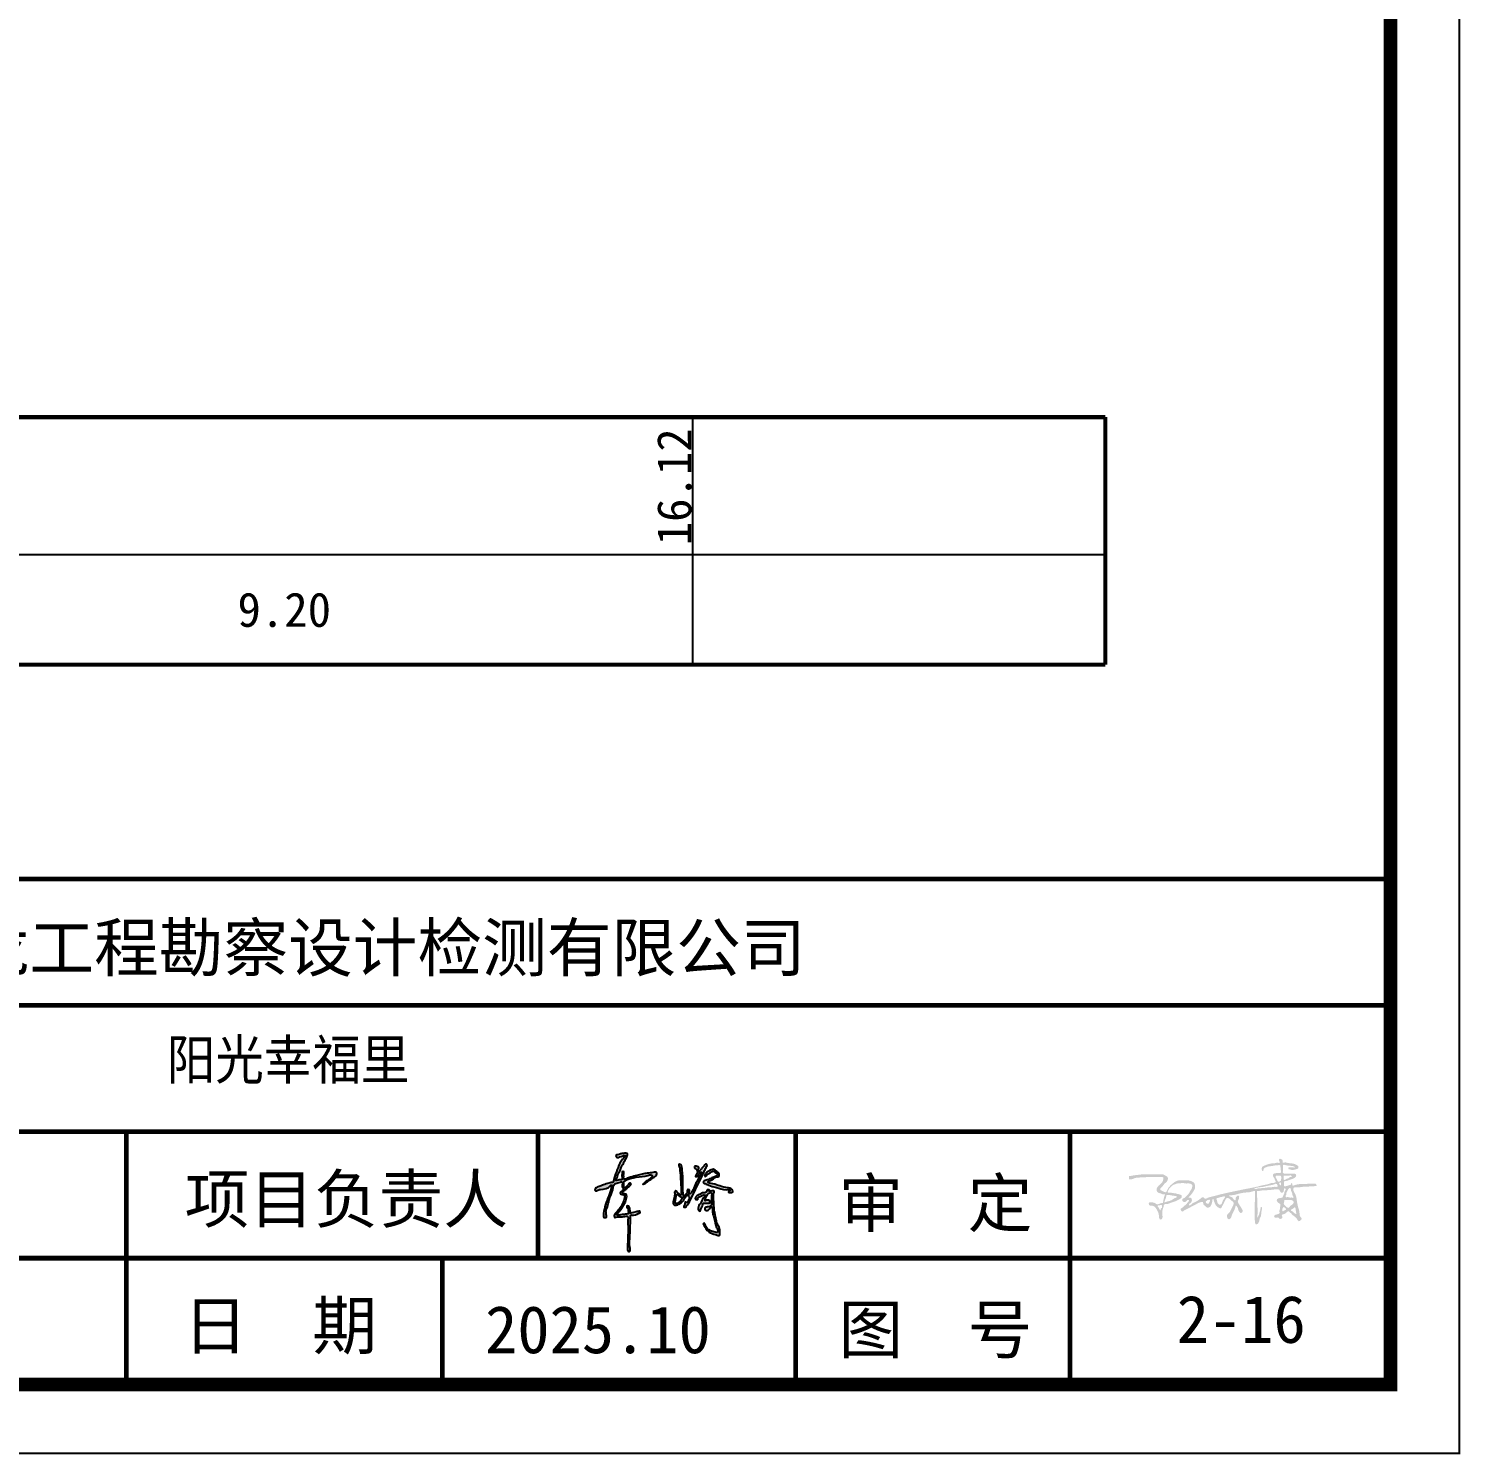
# Model space of a CAD drawing. Header units: millimetres. Extents: x -255 to 9196, y 129 to 426.
# Drawn here: x 6941.5 to 7045.6, y 129.3 to 232.9 of the extents above; entities that cross this region are included whole.
import ezdxf
from ezdxf.enums import TextEntityAlignment as Align

# ---------------------------------------------------------------- set-up
doc = ezdxf.new("R2010")
doc.units = ezdxf.units.MM
doc.layers.add('不打印', color=7, linetype='Continuous', plot=False)
doc.layers.add('地质-图框', color=7, linetype='Continuous')
doc.layers.add('地质-标注栏', color=7, linetype='Continuous')
doc.styles.add('LZ_PMT_LINE', font='', dxfattribs={"height": 2})
doc.styles.get("Standard").update_dxf_attribs({"font": 'simfang.ttf', "height": 2.5})
doc.styles.add('标注栏数据', font='simfang.ttf', dxfattribs={"width": 0.7, "height": 2.5})
doc.styles.get('LZ_PMT_LINE').set_extended_font_data('SimSun')

msp = doc.modelspace()

# ---------------------------------------------------------------- hatches: boundary and pattern name
at = {"linetype": 'Continuous'}
h = msp.add_hatch(color=0, dxfattribs=at)
edge = h.paths.add_edge_path()
edge.add_spline(control_points=[(6984.82, 151), (6984.82, 151), (6984.6, 150.97), (6984.47, 150.9), (6984.31, 150.82), (6984.19, 150.88), (6984.16, 150.96), (6984.2, 151.06), (6984.34, 151.04), (6984.51, 151.12), (6984.72, 151.15), (6985.03, 151.18), (6985, 150.96), (6984.94, 150.81), (6984.84, 150.66), (6984.75, 150.5), (6984.64, 150.33), (6984.54, 150.11), (6984.45, 149.84), (6984.31, 149.64), (6984.27, 149.43), (6984.21, 149.32), (6984.11, 149.16), (6984.28, 149.17), (6984.38, 149.22), (6984.51, 149.23), (6984.66, 149.25), (6984.59, 149.49), (6984.63, 149.64), (6984.59, 149.84), (6984.77, 149.84), (6984.71, 149.64), (6984.74, 149.49), (6984.72, 149.34), (6984.78, 149.25), (6984.98, 149.37), (6985.26, 149.42), (6985.67, 149.55), (6986.07, 149.63), (6986.46, 149.73), (6986.79, 149.73), (6987.01, 149.8), (6987.19, 149.73), (6987.09, 149.52), (6986.85, 149.35), (6986.56, 149.14), (6986.3, 148.98), (6986.18, 148.92), (6986.11, 148.89), (6986.21, 149), (6986.3, 149.07), (6986.5, 149.2), (6986.66, 149.34), (6986.79, 149.44), (6986.83, 149.55), (6986.67, 149.6), (6986.02, 149.38), (6985.39, 149.47), (6984.72, 149.11), (6984.75, 149.07), (6984.72, 148.95), (6984.77, 148.83), (6984.75, 148.68), (6984.84, 148.63), (6984.91, 148.75), (6985.02, 148.83), (6985.11, 148.92), (6985.18, 149), (6985.27, 148.98), (6985.25, 148.82), (6985.07, 148.73), (6984.91, 148.54), (6984.76, 148.45), (6984.67, 148.36), (6984.67, 148.29), (6984.7, 148.17), (6984.93, 148.24), (6984.98, 147.92), (6984.84, 147.58), (6984.62, 147.19), (6984.38, 146.87), (6984.24, 146.77), (6984.2, 146.68), (6984.38, 146.63), (6984.56, 146.7), (6984.83, 146.72), (6984.97, 146.74), (6985.09, 146.76), (6985.06, 146.91), (6985.06, 147.02), (6985.06, 147.18), (6984.93, 147.19), (6984.96, 147.38), (6985.2, 147.28), (6985.16, 147.06), (6985.22, 146.93), (6985.18, 146.77), (6985.47, 146.87), (6985.63, 146.9), (6985.81, 146.94), (6985.89, 146.98), (6985.91, 146.94), (6985.92, 146.9), (6985.92, 146.86), (6985.91, 146.81), (6985.86, 146.81), (6985.68, 146.74), (6985.49, 146.69), (6985.28, 146.67), (6985.26, 146.65), (6985.22, 146.65), (6985.24, 146.62), (6985.18, 146.28), (6985.23, 145.64), (6985.16, 144.87), (6985.15, 144.35), (6985.23, 144.12), (6985.18, 143.99), (6984.99, 144.04), (6985.03, 144.87), (6985.04, 145.58), (6985.03, 146.31), (6985.06, 146.49), (6985.02, 146.54), (6985, 146.6), (6984.81, 146.57), (6984.55, 146.5), (6984.29, 146.54), (6984.07, 146.48), (6984.05, 146.55), (6984.03, 146.61), (6984.06, 146.71), (6984.17, 146.87), (6984.44, 147.09), (6984.61, 147.43), (6984.74, 147.71), (6984.81, 147.89), (6984.82, 148.1), (6984.64, 148.16), (6984.47, 148.2), (6984.49, 148.36), (6984.61, 148.42), (6984.71, 148.48), (6984.73, 148.6), (6984.61, 148.67), (6984.6, 148.84), (6984.66, 149), (6984.57, 149.1), (6984.39, 149.01), (6984.22, 149), (6984.02, 148.91), (6983.98, 148.62), (6983.83, 148.22), (6983.63, 147.67), (6983.56, 147.23), (6983.42, 146.96), (6983.46, 146.82), (6983.44, 146.7), (6983.51, 146.6), (6983.47, 146.52), (6983.43, 146.47), (6983.36, 146.48), (6983.27, 146.49), (6983.25, 146.64), (6983.31, 147.16), (6983.54, 147.84), (6983.81, 148.51), (6983.81, 148.76), (6983.9, 148.86), (6983.77, 148.85), (6983.66, 148.57), (6983.18, 148.57), (6982.84, 148.49), (6982.71, 148.4), (6982.63, 148.46), (6982.64, 148.58), (6982.79, 148.69), (6983.04, 148.77), (6983.36, 148.93), (6983.67, 148.97), (6983.85, 149.05), (6983.98, 149.04), (6983.99, 149.26), (6984.23, 149.77), (6984.35, 150.46), (6984.75, 150.81), (6984.8, 150.89), (6984.83, 150.93), (6984.84, 150.96), (6984.86, 150.99), (6984.82, 151), (6984.82, 151)], knot_values=[0, 0, 0, 0, 0.197659, 0.38152, 0.566109, 0.652135, 0.748753, 0.807036, 0.92578, 1.122031, 1.368988, 1.626652, 1.76802, 1.918621, 2.118344, 2.300641, 2.476901, 2.727997, 3.020459, 3.30281, 3.467088, 3.639635, 3.748419, 3.829445, 4.003086, 4.123696, 4.214806, 4.40081, 4.667341, 4.776567, 4.878347, 5.011798, 5.239779, 5.391232, 5.421408, 5.561877, 5.912571, 6.38166, 6.788598, 7.158235, 7.581854, 7.75821, 7.879208, 8.024703, 8.302733, 8.776744, 9.113748, 9.171835, 9.21185, 9.282009, 9.431192, 9.655122, 9.945004, 10.084012, 10.156313, 10.23478, 10.492922, 12.265977, 12.308224, 12.341497, 12.381398, 12.643767, 12.73859, 12.784271, 12.894334, 13.057034, 13.22312, 13.293963, 13.355493, 13.427134, 13.691979, 13.931156, 14.154695, 14.230531, 14.280349, 14.357953, 14.559753, 14.73671, 15.127693, 15.701362, 16.09181, 16.245167, 16.284172, 16.325965, 16.693564, 16.937976, 17.092889, 17.140175, 17.268068, 17.432612, 17.543247, 17.640717, 17.742204, 17.919021, 18.124187, 18.330875, 18.38331, 18.514374, 18.915136, 19.05586, 19.094889, 19.129342, 19.171939, 19.2281, 19.253164, 19.30045, 19.335915, 19.866366, 19.900833, 19.91431, 19.956102, 19.971506, 20.016335, 20.975658, 21.868584, 22.374573, 22.482502, 22.597173, 22.697846, 22.941553, 24.708467, 25.088101, 25.161193, 25.220954, 25.277606, 25.350797, 25.711986, 26.113546, 26.20435, 26.256258, 26.30822, 26.383415, 26.54161, 26.923438, 27.405824, 27.649529, 27.849929, 27.988286, 28.210288, 28.334066, 28.448614, 28.601664, 28.712075, 28.802319, 28.905249, 29.053216, 29.28859, 29.3441, 29.421244, 29.800842, 29.895833, 30.034219, 30.598059, 31.241971, 31.744499, 31.964954, 32.082734, 32.192402, 32.311997, 32.392136, 32.448377, 32.505145, 32.585331, 32.68582, 32.890345, 34.212601, 34.822842, 34.959792, 35.019354, 35.099489, 35.175216, 35.910229, 36.17828, 36.27437, 36.332015, 36.438545, 36.566652, 36.87459, 37.22398, 37.642874, 37.759289, 37.851306, 37.959659, 38.310672, 39.66111, 39.8191, 39.895663, 39.943134, 39.968266, 39.993907, 40.020381, 40.020381, 40.020381, 40.020381], degree=3, periodic=0)
h = msp.add_hatch(color=0, dxfattribs=at)
edge = h.paths.add_edge_path()
edge.add_spline(control_points=[(6988.75, 150.19), (6988.75, 150.19), (6988.7, 150.37), (6988.87, 150.36), (6988.96, 150.23), (6988.99, 149.93), (6989.04, 149.38), (6989.02, 148.81), (6989.05, 148.29), (6989.08, 148.13), (6989.06, 147.94), (6989.13, 147.99), (6989.15, 148.1), (6989.25, 148.18), (6989.33, 148.25), (6989.35, 148.33), (6989.34, 148.41), (6989.36, 148.53), (6989.46, 148.52), (6989.54, 148.47), (6989.52, 148.38), (6989.46, 148.31), (6989.49, 148.22), (6989.57, 148.2), (6989.64, 148.28), (6989.88, 148.6), (6990.04, 149.21), (6990.28, 149.54), (6990.42, 149.81), (6990.24, 149.77), (6990.22, 149.63), (6990.13, 149.53), (6990.06, 149.44), (6989.91, 149.48), (6990.01, 149.61), (6990.05, 149.7), (6990.08, 149.76), (6990.09, 149.81), (6990.05, 149.85), (6990.07, 149.92), (6990.03, 149.99), (6989.96, 150.06), (6989.84, 150.09), (6989.87, 150.18), (6989.91, 150.23), (6989.94, 150.22), (6989.99, 150.22), (6990.05, 150.21), (6990.12, 150.18), (6990.22, 150.15), (6990.19, 150.05), (6990.13, 149.98), (6990.13, 149.9), (6990.13, 149.78), (6990.28, 149.92), (6990.41, 150.06), (6990.56, 150.26), (6990.7, 150.38), (6990.79, 150.35), (6990.79, 150.24), (6990.68, 150.09), (6990.41, 149.33), (6989.9, 148.52), (6989.57, 147.67), (6989.39, 147.43), (6989.31, 147.35), (6989.28, 147.25), (6989.19, 147.25), (6989.09, 147.22), (6989.1, 147.34), (6989.17, 147.41), (6989.18, 147.5), (6989.19, 147.64), (6989.26, 147.6), (6989.29, 147.58), (6989.36, 147.57), (6989.39, 147.71), (6989.48, 147.78), (6989.53, 147.92), (6989.43, 148.01), (6989.45, 148.12), (6989.33, 148.18), (6989.29, 147.98), (6989.15, 147.88), (6989.05, 147.69), (6988.91, 147.55), (6988.75, 147.45), (6988.59, 147.37), (6988.44, 147.37), (6988.31, 147.46), (6988.33, 147.72), (6988.41, 147.96), (6988.47, 148.21), (6988.41, 148.36), (6988.49, 148.44), (6988.57, 148.4), (6988.62, 148.3), (6988.75, 148.24), (6988.82, 148.17), (6988.89, 148.1), (6988.94, 148.19), (6988.89, 148.37), (6988.91, 148.81), (6988.86, 149.31), (6988.85, 149.75), (6988.77, 149.98), (6988.84, 150.11), (6988.75, 150.19), (6988.75, 150.19)], knot_values=[0, 0, 0, 0, 0.151641, 0.238659, 0.376664, 0.590515, 1.141021, 2.014882, 2.347755, 2.615323, 2.676021, 2.710593, 2.804102, 3.007035, 3.061602, 3.13322, 3.245143, 3.315186, 3.427304, 3.477072, 3.564265, 3.655727, 3.739894, 3.799056, 3.87173, 4.029935, 5.057343, 5.495043, 5.597064, 5.685824, 5.870477, 5.988218, 6.103187, 6.183129, 6.327156, 6.441553, 6.499549, 6.531273, 6.581438, 6.655339, 6.72585, 6.812621, 6.931223, 7.021295, 7.055988, 7.084035, 7.115588, 7.194681, 7.265663, 7.364865, 7.435714, 7.528285, 7.616981, 7.694766, 7.78323, 8.036039, 8.413504, 8.498284, 8.569266, 8.640116, 8.796808, 9.11983, 11.055099, 11.664171, 11.835983, 11.928577, 12.010113, 12.106825, 12.184086, 12.258206, 12.373062, 12.483201, 12.58762, 12.624928, 12.680159, 12.714126, 12.812598, 13.001774, 13.096833, 13.217036, 13.332331, 13.402875, 13.528845, 13.768977, 13.951307, 14.158673, 14.352187, 14.53796, 14.658549, 14.786357, 14.957076, 15.350749, 15.580771, 15.713776, 15.795278, 15.84804, 15.944469, 16.12046, 16.24941, 16.284195, 16.350242, 16.460828, 16.859637, 17.639134, 17.969349, 18.182657, 18.322554, 18.394148, 18.394148, 18.394148, 18.394148], degree=3, periodic=0)
edge = h.paths.add_edge_path()
edge.add_spline(control_points=[(6988.53, 148.08), (6988.53, 148.08), (6988.59, 148.16), (6988.68, 148.15), (6988.74, 148.06), (6988.84, 147.99), (6988.96, 147.97), (6988.99, 147.88), (6988.93, 147.81), (6988.87, 147.7), (6988.75, 147.56), (6988.6, 147.52), (6988.42, 147.56), (6988.48, 147.73), (6988.49, 147.88), (6988.51, 147.97), (6988.53, 148.08), (6988.53, 148.08)], knot_values=[0, 0, 0, 0, 0.075273, 0.154812, 0.252221, 0.377888, 0.530519, 0.569008, 0.63793, 0.773479, 0.964927, 1.137476, 1.253643, 1.402924, 1.561683, 1.692143, 1.765906, 1.765906, 1.765906, 1.765906], degree=3, periodic=0)
h = msp.add_hatch(color=0, dxfattribs=at)
edge = h.paths.add_edge_path()
edge.add_spline(control_points=[(6990.67, 149.48), (6990.67, 149.48), (6990.6, 149.51), (6990.63, 149.59), (6990.66, 149.65), (6990.69, 149.74), (6990.8, 149.79), (6990.9, 149.87), (6991.04, 149.93), (6991.16, 149.96), (6991.29, 150.01), (6991.34, 149.93), (6991.43, 149.91), (6991.51, 149.81), (6991.66, 149.74), (6991.68, 149.59), (6991.65, 149.45), (6991.33, 149.45), (6991.16, 149.18), (6990.92, 149.15), (6990.79, 148.99), (6991.36, 148.94), (6991.7, 148.76), (6992.19, 148.67), (6992.52, 148.61), (6992.65, 148.51), (6992.68, 148.4), (6992.63, 148.31), (6992.51, 148.3), (6992.44, 148.3), (6992.34, 148.32), (6992.38, 148.38), (6992.43, 148.4), (6992.46, 148.53), (6991.92, 148.47), (6991.6, 148.67), (6991.1, 148.74), (6990.84, 148.87), (6990.67, 148.96), (6990.53, 148.97), (6990.51, 149.06), (6990.57, 149.18), (6990.84, 149.22), (6991.12, 149.37), (6991.37, 149.44), (6991.58, 149.57), (6991.49, 149.72), (6991.37, 149.76), (6991.28, 149.87), (6991.14, 149.86), (6991.03, 149.72), (6990.85, 149.66), (6990.73, 149.56), (6990.72, 149.48), (6990.67, 149.48), (6990.67, 149.48)], knot_values=[0, 0, 0, 0, 0.068569, 0.120283, 0.209334, 0.288456, 0.410161, 0.543077, 0.67672, 0.831793, 0.968421, 0.997207, 1.096469, 1.208819, 1.397135, 1.525038, 1.6288, 1.79443, 2.318001, 2.461788, 2.508986, 2.880792, 3.402072, 4.029968, 4.268004, 4.406366, 4.496694, 4.587713, 4.670899, 4.818574, 4.863121, 4.909296, 4.982462, 5.020931, 5.274915, 5.995984, 6.445824, 6.716471, 6.880111, 7.020502, 7.069661, 7.134015, 7.408033, 7.793483, 8.071446, 8.264313, 8.338473, 8.530902, 8.628222, 8.742587, 8.884205, 9.139889, 9.29114, 9.346422, 9.364859, 9.364859, 9.364859, 9.364859], degree=3, periodic=0)
h = msp.add_hatch(color=256)
edge = h.paths.add_edge_path(flags=16)
edge.add_spline(control_points=[(7027.06, 147.65), (7027.05, 147.62), (7027.05, 147.57), (7027.11, 147.52), (7027.16, 147.49), (7027.21, 147.48), (7027.28, 147.49), (7027.29, 147.56), (7027.33, 147.61), (7027.35, 147.67), (7027.37, 147.72), (7027.35, 147.78), (7027.28, 147.78), (7027.21, 147.76), (7027.14, 147.75), (7027.12, 147.68), (7027.07, 147.69), (7027.06, 147.67), (7027.06, 147.65), (7027.06, 147.65)], knot_values=[0, 0, 0, 0, 1.094844, 2.010583, 2.936971, 3.772058, 4.559337, 5.371692, 6.406572, 7.298431, 8.125414, 8.707814, 9.723429, 10.914867, 11.774738, 12.831234, 13.232699, 13.516351, 13.791121, 13.791121, 13.791121, 13.791121], degree=3, periodic=0)
edge = h.paths.add_edge_path()
edge.add_spline(control_points=[(7021.47, 149.27), (7021.47, 149.31), (7021.47, 149.39), (7021.48, 149.45), (7021.47, 149.5), (7021.53, 149.5), (7021.65, 149.52), (7021.89, 149.57), (7022.2, 149.59), (7022.47, 149.64), (7022.72, 149.63), (7022.98, 149.63), (7023.25, 149.64), (7023.55, 149.63), (7023.76, 149.64), (7023.98, 149.63), (7024.11, 149.53), (7024.28, 149.46), (7024.32, 149.28), (7024.24, 149.08), (7024.02, 148.95), (7023.91, 148.72), (7023.76, 148.64), (7023.72, 148.5), (7023.91, 148.42), (7024.14, 148.24), (7024.24, 148.46), (7024.31, 148.62), (7024.48, 148.82), (7024.7, 149.01), (7024.91, 149.15), (7025.18, 149.21), (7025.46, 149.18), (7025.79, 149.21), (7026.03, 149.12), (7026.23, 149.02), (7026.27, 148.82), (7026.29, 148.62), (7026.16, 148.4), (7026.03, 148.19), (7025.9, 148.06), (7025.8, 147.98), (7025.84, 147.89), (7025.95, 147.96), (7026.09, 147.79), (7026.02, 147.56), (7025.86, 147.5), (7025.83, 147.42), (7025.86, 147.33), (7026.01, 147.44), (7026.1, 147.55), (7026.28, 147.6), (7026.41, 147.69), (7026.57, 147.77), (7026.68, 147.88), (7026.82, 147.98), (7026.93, 147.93), (7027.01, 147.8), (7027.19, 147.93), (7027.6, 148.03), (7028.29, 148.22), (7029.17, 148.4), (7030.02, 148.58), (7030.71, 148.7), (7031.23, 148.85), (7031.56, 148.89), (7031.82, 149.01), (7032, 148.99), (7032.19, 149.07), (7032.08, 149.21), (7032.05, 149.34), (7031.94, 149.45), (7031.93, 149.59), (7032, 149.71), (7032.17, 149.7), (7032.32, 149.75), (7032.49, 149.69), (7032.52, 149.81), (7032.51, 149.96), (7032.48, 150.11), (7032.49, 150.33), (7032.27, 150.28), (7032.07, 150.28), (7031.84, 150.22), (7031.6, 150.21), (7031.42, 150.14), (7031.28, 150.07), (7031.24, 149.97), (7031.26, 149.9), (7031.19, 149.84), (7031.13, 149.92), (7031.12, 150.02), (7031.14, 150.19), (7031.37, 150.28), (7031.59, 150.37), (7031.85, 150.43), (7032.09, 150.42), (7032.26, 150.5), (7032.47, 150.42), (7032.42, 150.56), (7032.39, 150.62), (7032.38, 150.69), (7032.4, 150.76), (7032.49, 150.76), (7032.58, 150.72), (7032.67, 150.63), (7032.65, 150.54), (7032.65, 150.44), (7032.83, 150.52), (7033, 150.45), (7033.25, 150.43), (7033.48, 150.4), (7033.65, 150.31), (7033.78, 150.24), (7033.81, 150.13), (7033.77, 150.05), (7033.67, 150.01), (7033.53, 149.97), (7033.37, 149.94), (7033.24, 149.96), (7033.16, 150), (7033.07, 149.99), (7033.06, 150.07), (7033.07, 150.16), (7033.22, 150.12), (7033.34, 150.13), (7033.44, 150.13), (7033.53, 150.11), (7033.52, 150.18), (7033.4, 150.23), (7033.24, 150.25), (7033.04, 150.25), (7032.89, 150.29), (7032.78, 150.32), (7032.68, 150.33), (7032.65, 150.22), (7032.67, 150.08), (7032.68, 149.92), (7032.64, 149.77), (7032.7, 149.7), (7032.85, 149.65), (7033.1, 149.71), (7033.35, 149.67), (7033.56, 149.69), (7033.68, 149.52), (7033.46, 149.31), (7033.18, 149.25), (7032.95, 149.14), (7032.76, 149.14), (7032.73, 149.03), (7032.76, 148.93), (7032.68, 148.7), (7032.98, 148.79), (7033.12, 148.84), (7033.27, 148.86), (7033.24, 148.97), (7033.37, 149.02), (7033.28, 148.73), (7033.76, 148.96), (7034.09, 148.88), (7034.56, 148.97), (7034.85, 148.92), (7035.02, 148.97), (7035.08, 148.91), (7035.11, 148.86), (7035.11, 148.81), (7035.09, 148.77), (7035.04, 148.78), (7034.96, 148.77), (7034.81, 148.75), (7034.51, 148.74), (7034.1, 148.74), (7033.76, 148.65), (7033.45, 148.7), (7033.38, 148.43), (7033.62, 148.17), (7033.67, 147.7), (7033.75, 147.27), (7033.89, 146.88), (7033.86, 146.56), (7034.09, 146.4), (7033.94, 146.27), (7033.78, 146.17), (7033.66, 146.51), (7033.38, 146.61), (7033.24, 146.83), (7033.12, 146.88), (7033.1, 147), (7032.88, 146.82), (7032.78, 146.73), (7032.57, 146.71), (7032.58, 146.59), (7032.63, 146.54), (7032.63, 146.44), (7032.53, 146.39), (7032.4, 146.37), (7032.36, 146.51), (7032.22, 146.48), (7032.12, 146.47), (7032.01, 146.52), (7032.03, 146.67), (7032.19, 146.7), (7032.3, 146.74), (7032.46, 146.79), (7032.37, 146.97), (7032.47, 147.12), (7032.44, 147.27), (7032.52, 147.44), (7032.37, 147.53), (7032.25, 147.61), (7032.19, 147.79), (7032.33, 147.9), (7032.48, 147.9), (7032.66, 147.94), (7032.69, 148.11), (7032.78, 148.25), (7032.77, 148.39), (7032.85, 148.47), (7032.89, 148.55), (7032.83, 148.61), (7032.72, 148.61), (7032.74, 148.48), (7032.72, 148.37), (7032.58, 148.24), (7032.45, 148.37), (7032.42, 148.51), (7032.23, 148.56), (7031.88, 148.5), (7031.47, 148.47), (7031.09, 148.46), (7030.93, 148.41), (7030.79, 148.44), (7030.78, 148.34), (7030.77, 148.22), (7030.79, 147.98), (7030.8, 147.67), (7030.79, 147.28), (7030.87, 146.87), (7030.79, 146.67), (7030.81, 146.47), (7030.86, 146.52), (7030.86, 146.59), (7030.92, 146.67), (7030.96, 146.78), (7030.96, 146.91), (7031.04, 147.01), (7031.02, 147.12), (7031.05, 147.19), (7031.06, 147.28), (7031.11, 147.25), (7031.17, 147.18), (7031.1, 146.98), (7031.09, 146.76), (7031.06, 146.53), (7030.95, 146.4), (7030.97, 146.24), (7030.88, 146.1), (7030.8, 145.98), (7030.69, 145.99), (7030.63, 146.08), (7030.63, 146.24), (7030.6, 146.44), (7030.62, 146.76), (7030.61, 147.14), (7030.62, 147.71), (7030.64, 148.08), (7030.63, 148.46), (7030.34, 148.33), (7030.09, 148.32), (7029.68, 148.28), (7029.36, 148.19), (7029.04, 148.11), (7028.9, 148.11), (7028.72, 148.1), (7028.8, 148), (7028.93, 148.01), (7029.05, 147.87), (7029.1, 147.76), (7029.24, 147.72), (7029.22, 147.87), (7029.25, 147.98), (7029.33, 148.06), (7029.46, 148.11), (7029.5, 147.93), (7029.45, 147.8), (7029.36, 147.66), (7029.43, 147.52), (7029.53, 147.36), (7029.64, 147.18), (7029.76, 147), (7029.71, 146.85), (7029.59, 146.8), (7029.5, 146.89), (7029.42, 147), (7029.4, 147.14), (7029.35, 147.25), (7029.23, 147.43), (7029.19, 147.15), (7029.09, 146.96), (7028.95, 146.7), (7028.9, 146.45), (7028.75, 146.33), (7028.61, 146.42), (7028.61, 146.54), (7028.58, 146.67), (7028.71, 146.78), (7028.84, 146.93), (7028.93, 147.16), (7029.03, 147.33), (7029.08, 147.47), (7029.08, 147.58), (7028.93, 147.71), (7028.81, 147.85), (7028.64, 147.92), (7028.56, 147.89), (7028.42, 147.71), (7028.37, 147.48), (7028.22, 147.3), (7028.22, 147.18), (7028.1, 147.15), (7028.02, 147.18), (7027.91, 147.25), (7027.78, 147.36), (7027.71, 147.52), (7027.67, 147.63), (7027.63, 147.72), (7027.63, 147.77), (7027.64, 147.83), (7027.59, 147.82), (7027.5, 147.81), (7027.54, 147.64), (7027.48, 147.47), (7027.41, 147.29), (7027.26, 147.2), (7027.11, 147.2), (7027.03, 147.32), (7026.91, 147.39), (7026.86, 147.49), (7026.87, 147.65), (7026.65, 147.6), (7026.49, 147.54), (7026.27, 147.4), (7026, 147.28), (7025.71, 147.1), (7025.48, 147.02), (7025.37, 146.91), (7025.29, 146.94), (7025.25, 147), (7025.19, 147.12), (7025.31, 147.17), (7025.42, 147.26), (7025.55, 147.38), (7025.68, 147.5), (7025.75, 147.6), (7025.81, 147.65), (7025.85, 147.73), (7025.77, 147.79), (7025.67, 147.74), (7025.61, 147.62), (7025.48, 147.61), (7025.37, 147.66), (7025.33, 147.75), (7025.35, 147.87), (7025.5, 147.88), (7025.65, 148.05), (7025.82, 148.2), (7025.91, 148.41), (7026.02, 148.54), (7026.06, 148.69), (7026.1, 148.85), (7025.98, 148.93), (7025.81, 148.99), (7025.62, 148.94), (7025.41, 149.01), (7025.25, 148.98), (7025.07, 148.98), (7024.91, 148.95), (7024.78, 148.89), (7024.66, 148.85), (7024.59, 148.77), (7024.48, 148.68), (7024.37, 148.58), (7024.34, 148.45), (7024.28, 148.4), (7024.27, 148.28), (7024.41, 148.31), (7024.53, 148.3), (7024.68, 148.25), (7024.85, 148.26), (7024.98, 148.19), (7025.11, 148.19), (7025.2, 148.14), (7025.29, 148.12), (7025.31, 148.03), (7025.31, 147.96), (7025.24, 147.87), (7025.05, 147.77), (7024.8, 147.64), (7024.52, 147.57), (7024.31, 147.47), (7024.16, 147.47), (7024.01, 147.45), (7023.99, 147.27), (7023.93, 147.11), (7023.87, 146.89), (7023.9, 146.68), (7023.92, 146.49), (7023.86, 146.35), (7023.66, 146.32), (7023.66, 146.56), (7023.63, 146.79), (7023.52, 147.02), (7023.39, 147.24), (7023.19, 147.37), (7022.99, 147.33), (7022.9, 147.44), (7022.89, 147.59), (7023.03, 147.59), (7023.17, 147.59), (7023.35, 147.57), (7023.55, 147.36), (7023.73, 147.56), (7023.96, 147.52), (7023.95, 147.7), (7024, 147.84), (7024.03, 148), (7024.07, 148.1), (7024.12, 148.21), (7023.96, 148.13), (7023.85, 148.22), (7023.7, 148.26), (7023.54, 148.3), (7023.48, 148.43), (7023.47, 148.55), (7023.53, 148.72), (7023.71, 148.88), (7023.92, 149.05), (7023.96, 149.25), (7024, 149.43), (7023.82, 149.43), (7023.59, 149.43), (7023.25, 149.42), (7022.9, 149.45), (7022.58, 149.4), (7022.27, 149.4), (7021.96, 149.39), (7021.71, 149.27), (7021.6, 149.26), (7021.47, 149.26), (7021.47, 149.27)], knot_values=[0, 0, 0, 0, 1.976312, 3.018367, 3.269898, 3.749702, 4.834006, 9.62362, 13.452743, 18.627688, 21.612948, 24.346242, 29.741381, 33.302581, 37.366558, 39.173731, 42.502539, 44.546889, 46.627753, 49.567369, 53.604173, 57.284866, 59.75768, 61.074803, 62.326696, 67.979375, 69.132216, 71.889253, 75.683349, 80.376133, 84.739519, 86.490853, 92.234156, 97.068019, 100.429757, 103.693796, 105.598345, 109.17742, 112.023186, 116.60901, 119.542734, 120.725083, 121.411546, 123.11809, 124.588039, 129.410696, 130.720715, 131.927345, 132.512105, 134.442431, 137.229942, 139.767682, 141.969606, 144.264473, 147.202208, 149.156303, 150.995179, 151.77243, 155.250043, 157.768724, 171.532936, 185.086132, 197.290427, 209.084545, 215.623844, 220.562481, 223.780967, 227.404624, 228.938971, 231.18602, 232.99334, 235.279714, 237.39077, 238.413247, 240.945245, 243.852354, 245.95977, 246.754168, 248.413036, 252.429649, 254.024041, 256.622344, 259.532533, 263.465936, 266.597203, 270.043433, 271.790493, 273.165009, 274.278271, 275.155617, 275.96863, 278.137574, 279.489418, 282.933465, 287.218074, 290.631735, 294.43893, 297.066035, 299.279555, 300.631477, 301.741743, 302.480205, 303.51679, 304.510579, 305.744526, 308.045667, 309.10708, 309.738011, 311.721468, 314.587144, 318.560317, 321.978382, 324.929444, 326.726307, 328.375842, 329.212915, 330.25815, 332.912487, 335.737852, 337.322197, 338.464063, 339.540303, 340.517248, 341.291475, 343.24226, 345.424661, 346.906066, 347.790693, 348.283761, 349.37956, 352.817893, 355.786154, 358.093634, 359.322049, 360.782347, 361.645093, 363.565636, 367.250663, 368.807935, 369.801923, 370.698936, 375.382624, 380.290659, 382.057817, 384.048911, 387.541174, 392.467198, 396.884683, 398.870852, 399.463262, 401.525914, 403.50169, 407.635898, 409.387035, 411.233271, 412.280452, 413.20357, 415.190434, 419.044115, 426.82695, 433.696307, 438.234604, 439.880328, 440.5342, 441.546128, 442.183141, 442.753004, 443.168649, 444.25252, 446.435187, 449.787888, 457.012911, 463.817808, 466.622312, 467.653782, 474.772731, 480.221843, 487.75307, 493.758919, 498.268061, 500.770469, 503.126663, 504.93944, 508.215227, 514.602973, 517.725651, 519.162893, 519.653701, 522.57407, 525.985365, 528.091346, 529.420767, 530.44176, 531.074818, 533.51958, 534.412854, 536.192404, 538.038156, 539.769774, 540.822907, 542.444399, 544.691107, 546.792547, 548.016807, 551.031041, 552.848139, 555.141276, 557.888754, 559.117839, 562.162851, 564.274516, 565.814007, 568.969099, 570.805367, 573.405532, 575.322644, 577.850069, 578.932876, 580.303886, 580.965396, 582.395387, 583.584192, 585.599442, 587.646145, 589.914983, 591.789159, 593.27422, 597.94608, 607.063846, 611.402782, 614.073872, 615.321987, 615.878503, 617.519975, 620.919802, 626.227157, 631.278458, 637.955565, 642.446505, 643.232821, 643.760483, 644.456326, 646.177092, 647.742257, 649.719808, 651.636288, 652.979528, 654.238301, 655.194152, 655.659487, 656.394987, 659.092563, 663.591374, 666.73103, 668.397875, 670.738048, 673.250698, 675.453964, 676.439317, 677.660828, 679.829027, 683.261807, 686.437325, 693.520123, 699.871158, 710.80178, 711.665262, 714.371367, 719.852061, 724.798696, 731.582425, 735.049173, 737.977924, 739.413207, 740.181114, 742.294893, 744.847896, 747.080249, 748.01495, 749.656081, 751.744516, 753.156469, 754.723524, 756.064382, 759.453584, 761.036376, 762.882106, 765.701193, 769.323154, 772.347842, 774.172791, 775.585183, 777.013936, 779.293074, 781.697647, 782.695741, 785.087573, 787.226283, 790.776274, 796.031545, 799.610519, 801.573474, 803.326881, 805.300637, 806.912735, 808.495868, 812.035945, 815.779267, 818.869602, 820.811829, 822.125877, 823.541907, 828.940789, 830.302191, 831.031036, 832.606796, 840.023967, 840.684534, 842.883131, 844.244533, 845.363175, 846.535711, 849.926761, 852.286909, 854.171399, 855.113645, 856.128269, 856.673621, 857.147526, 858.050728, 860.090115, 862.716938, 866.384136, 867.936357, 870.065038, 872.061231, 873.982345, 875.67185, 877.131449, 879.445427, 882.719542, 885.677448, 890.574174, 895.673374, 900.269723, 901.080783, 902.0814, 903.195863, 904.760709, 906.51745, 907.912156, 911.149921, 913.959999, 915.505406, 916.565642, 917.656816, 918.348052, 920.340725, 921.570186, 923.703426, 925.112377, 926.520541, 927.902372, 929.517787, 932.398315, 937.179688, 939.59686, 942.195605, 944.091548, 946.864224, 947.8244, 950.291283, 954.566441, 955.923755, 959.676397, 961.5313, 963.693704, 966.5664, 967.727809, 969.03891, 971.169049, 973.960761, 975.413252, 976.517354, 977.539594, 979.222904, 980.846563, 983.344484, 985.952933, 988.091281, 989.728729, 991.182119, 992.528204, 993.655163, 994.585274, 995.88215, 998.258073, 1003.821633, 1008.058251, 1010.833525, 1013.583601, 1014.67668, 1017.228742, 1019.702485, 1022.748285, 1026.782974, 1029.033757, 1031.10648, 1032.665939, 1035.775685, 1038.774974, 1043.505154, 1046.495812, 1049.996333, 1053.115253, 1054.040804, 1056.294707, 1057.620278, 1059.043068, 1062.953747, 1065.090649, 1070.123473, 1071.433068, 1073.272203, 1075.944948, 1078.502315, 1080.15249, 1081.014965, 1082.574426, 1084.823859, 1086.961129, 1089.405106, 1091.419354, 1092.609896, 1094.709199, 1098.735043, 1103.263313, 1105.737056, 1107.750914, 1109.564562, 1112.173013, 1118.219875, 1124.030812, 1127.369626, 1132.591904, 1137.489058, 1140.639116, 1143.742249, 1144.231568, 1144.231568, 1144.231568, 1144.231568], degree=3, periodic=0)
edge = h.paths.add_edge_path(flags=16)
edge.add_spline(control_points=[(7027.83, 147.83), (7027.85, 147.79), (7027.88, 147.7), (7027.89, 147.58), (7027.96, 147.49), (7028.03, 147.4), (7028.13, 147.42), (7028.21, 147.48), (7028.25, 147.6), (7028.29, 147.71), (7028.35, 147.8), (7028.39, 147.86), (7028.43, 147.92), (7028.46, 147.98), (7028.41, 148.05), (7028.28, 147.99), (7028.13, 147.98), (7028, 147.92), (7027.89, 147.91), (7027.82, 147.87), (7027.83, 147.84), (7027.83, 147.83)], knot_values=[0, 0, 0, 0, 2.065977, 3.778019, 5.026363, 7.020016, 7.991516, 9.334166, 11.098954, 13.338472, 14.354147, 15.643986, 16.805999, 17.506465, 18.120776, 20.055848, 22.53053, 24.848178, 26.280873, 27.23305, 27.71727, 27.71727, 27.71727, 27.71727], degree=3, periodic=0)
edge = h.paths.add_edge_path(flags=17)
edge.add_spline(control_points=[(7032.19, 148.93), (7032.21, 148.93), (7032.25, 148.9), (7032.26, 148.83), (7032.29, 148.78), (7032.25, 148.69), (7032.04, 148.75), (7031.85, 148.67), (7031.64, 148.7), (7031.47, 148.65), (7031.24, 148.64), (7031.01, 148.61), (7030.79, 148.61), (7030.65, 148.52), (7030.56, 148.59), (7030.78, 148.67), (7030.89, 148.67), (7031.08, 148.71), (7031.25, 148.71), (7031.41, 148.77), (7031.57, 148.79), (7031.74, 148.83), (7031.9, 148.86), (7032.04, 148.9), (7032.11, 148.94), (7032.16, 148.94), (7032.18, 148.93), (7032.19, 148.93)], knot_values=[0, 0, 0, 0, 0.777686, 1.929051, 2.760418, 3.308433, 5.798843, 10.064954, 12.451385, 14.874019, 17.777373, 22.090389, 25.106741, 27.549329, 27.908396, 29.455131, 33.457187, 35.066045, 37.764147, 40.527792, 42.5051, 44.669727, 48.209364, 49.784594, 50.888217, 51.544484, 51.936834, 51.936834, 51.936834, 51.936834], degree=3, periodic=0)
edge = h.paths.add_edge_path(flags=16)
edge.add_spline(control_points=[(7032.39, 148.97), (7032.4, 148.94), (7032.42, 148.89), (7032.46, 148.85), (7032.52, 148.81), (7032.53, 148.89), (7032.52, 148.95), (7032.53, 149.01), (7032.5, 149.04), (7032.45, 149.03), (7032.42, 149.02), (7032.37, 149), (7032.39, 148.98), (7032.39, 148.97)], knot_values=[0, 0, 0, 0, 1.245613, 2.175218, 2.84887, 3.463701, 4.88207, 5.540711, 6.008538, 6.560514, 7.449846, 7.84399, 8.22639, 8.22639, 8.22639, 8.22639], degree=3, periodic=0)
edge = h.paths.add_edge_path(flags=16)
edge.add_spline(control_points=[(7032.17, 149.51), (7032.15, 149.51), (7032.12, 149.45), (7032.16, 149.36), (7032.22, 149.28), (7032.24, 149.2), (7032.28, 149.15), (7032.31, 149.08), (7032.38, 149.09), (7032.44, 149.11), (7032.48, 149.15), (7032.53, 149.16), (7032.53, 149.2), (7032.53, 149.3), (7032.57, 149.44), (7032.49, 149.54), (7032.4, 149.53), (7032.32, 149.52), (7032.25, 149.53), (7032.2, 149.53), (7032.17, 149.54), (7032.16, 149.52), (7032.17, 149.52), (7032.17, 149.51)], knot_values=[0, 0, 0, 0, 0.861244, 2.431031, 3.852702, 5.085635, 5.85594, 6.934384, 7.860311, 8.665001, 9.656767, 10.144616, 10.436036, 11.285115, 14.912628, 15.689596, 16.719567, 18.186906, 19.266269, 19.953127, 20.276731, 20.450871, 20.557842, 20.557842, 20.557842, 20.557842], degree=3, periodic=0)
edge = h.paths.add_edge_path(flags=16)
edge.add_spline(control_points=[(7032.72, 149.48), (7032.72, 149.45), (7032.71, 149.39), (7032.71, 149.31), (7032.71, 149.25), (7032.76, 149.23), (7032.82, 149.22), (7032.87, 149.26), (7032.93, 149.3), (7033.01, 149.33), (7033.09, 149.33), (7033.13, 149.4), (7033.19, 149.43), (7033.24, 149.44), (7033.28, 149.44), (7033.33, 149.45), (7033.29, 149.49), (7033.28, 149.57), (7033.14, 149.53), (7033.01, 149.55), (7032.9, 149.52), (7032.81, 149.53), (7032.77, 149.52), (7032.72, 149.53), (7032.72, 149.5), (7032.72, 149.49), (7032.72, 149.48)], knot_values=[0, 0, 0, 0, 1.627271, 2.564917, 3.463325, 4.107991, 4.704694, 5.809748, 6.927935, 7.926836, 9.222179, 10.242214, 11.082175, 11.993147, 12.703979, 13.04412, 13.515506, 14.375081, 16.367968, 18.130075, 20.108708, 21.275945, 21.825603, 22.498973, 22.613285, 22.934178, 22.934178, 22.934178, 22.934178], degree=3, periodic=0)
edge = h.paths.add_edge_path(flags=16)
edge.add_spline(control_points=[(7033.1, 148.59), (7033.07, 148.56), (7033.01, 148.49), (7032.96, 148.37), (7032.9, 148.26), (7032.92, 148.15), (7032.86, 148.08), (7032.85, 148.01), (7032.88, 147.95), (7032.97, 147.98), (7033.09, 147.97), (7033.22, 147.91), (7033.34, 147.97), (7033.38, 147.88), (7033.46, 147.97), (7033.35, 148.07), (7033.36, 148.21), (7033.3, 148.33), (7033.25, 148.44), (7033.24, 148.53), (7033.23, 148.61), (7033.18, 148.64), (7033.11, 148.64), (7033.11, 148.59), (7033.1, 148.59)], knot_values=[0, 0, 0, 0, 2.001049, 3.674502, 5.771722, 7.156147, 8.41876, 9.470853, 10.127335, 10.852845, 13.021442, 15.353893, 16.866073, 17.608889, 18.399536, 20.205357, 22.625681, 24.41842, 26.100767, 27.697592, 28.445905, 29.247463, 30.191838, 30.721959, 30.721959, 30.721959, 30.721959], degree=3, periodic=0)
edge = h.paths.add_edge_path(flags=16)
edge.add_spline(control_points=[(7032.76, 147.68), (7032.76, 147.65), (7032.74, 147.58), (7032.71, 147.46), (7032.79, 147.38), (7032.88, 147.3), (7032.96, 147.21), (7033.09, 147.17), (7033.15, 147.28), (7033.24, 147.37), (7033.36, 147.42), (7033.43, 147.52), (7033.46, 147.63), (7033.38, 147.72), (7033.28, 147.77), (7033.13, 147.74), (7033, 147.79), (7032.88, 147.75), (7032.81, 147.77), (7032.75, 147.74), (7032.76, 147.7), (7032.76, 147.68)], knot_values=[0, 0, 0, 0, 1.621992, 3.308842, 4.508909, 6.438784, 8.406396, 9.887104, 11.272649, 13.072815, 15.431049, 16.969104, 18.225996, 19.790057, 21.47997, 23.344688, 25.770547, 27.41792, 28.509462, 29.001281, 29.820485, 29.820485, 29.820485, 29.820485], degree=3, periodic=0)
edge = h.paths.add_edge_path(flags=16)
edge.add_spline(control_points=[(7032.68, 147.21), (7032.65, 147.19), (7032.62, 147.13), (7032.64, 147.04), (7032.62, 146.98), (7032.65, 146.94), (7032.69, 146.94), (7032.73, 146.99), (7032.8, 147.01), (7032.86, 147.04), (7032.91, 147.08), (7032.88, 147.13), (7032.84, 147.17), (7032.8, 147.19), (7032.77, 147.23), (7032.73, 147.24), (7032.7, 147.26), (7032.67, 147.23), (7032.69, 147.21), (7032.68, 147.21)], knot_values=[0, 0, 0, 0, 1.23237, 2.862046, 3.675794, 4.080594, 4.699096, 5.35691, 6.876583, 7.681133, 8.417953, 8.942195, 9.954773, 10.679344, 11.236603, 11.826958, 12.460554, 12.741244, 13.107108, 13.107108, 13.107108, 13.107108], degree=3, periodic=0)
edge = h.paths.add_edge_path(flags=16)
edge.add_spline(control_points=[(7033.3, 147.09), (7033.28, 147.08), (7033.24, 147.06), (7033.24, 146.99), (7033.32, 146.96), (7033.39, 146.92), (7033.45, 146.85), (7033.5, 146.8), (7033.57, 146.77), (7033.61, 146.72), (7033.67, 146.76), (7033.62, 146.83), (7033.6, 146.9), (7033.61, 146.99), (7033.58, 147.08), (7033.58, 147.16), (7033.56, 147.23), (7033.5, 147.22), (7033.47, 147.19), (7033.42, 147.16), (7033.38, 147.13), (7033.35, 147.11), (7033.32, 147.1), (7033.31, 147.09), (7033.3, 147.09)], knot_values=[0, 0, 0, 0, 1.078617, 1.584482, 2.769352, 4.19498, 5.366298, 6.581313, 7.563654, 8.507528, 8.990575, 10.154726, 11.423765, 12.462376, 13.998568, 15.210379, 16.153849, 16.746294, 17.483217, 18.246977, 18.971547, 19.662222, 19.902153, 20.241453, 20.241453, 20.241453, 20.241453], degree=3, periodic=0)
edge = h.paths.add_edge_path(flags=16)
edge.add_spline(control_points=[(7023.57, 147.28), (7023.59, 147.27), (7023.61, 147.23), (7023.64, 147.17), (7023.69, 147.11), (7023.7, 147.04), (7023.81, 147), (7023.74, 147.16), (7023.87, 147.16), (7023.86, 147.25), (7023.86, 147.31), (7023.87, 147.37), (7023.82, 147.41), (7023.74, 147.4), (7023.66, 147.36), (7023.58, 147.38), (7023.55, 147.32), (7023.56, 147.29), (7023.57, 147.28)], knot_values=[0, 0, 0, 0, 1.076924, 2.082744, 2.865184, 4.332782, 4.901003, 6.550431, 7.733202, 8.571799, 9.759042, 10.52869, 11.144503, 12.459715, 13.851956, 14.688205, 15.691416, 16.049705, 16.049705, 16.049705, 16.049705], degree=3, periodic=0)
edge = h.paths.add_edge_path(flags=16)
edge.add_spline(control_points=[(7024.2, 148.1), (7024.19, 148.04), (7024.15, 147.92), (7024.1, 147.77), (7024.06, 147.67), (7024.02, 147.55), (7024.21, 147.65), (7024.37, 147.67), (7024.62, 147.76), (7024.77, 147.9), (7024.92, 147.93), (7024.98, 148.07), (7024.69, 148.05), (7024.51, 148.13), (7024.34, 148.11), (7024.21, 148.14), (7024.2, 148.11), (7024.2, 148.1)], knot_values=[0, 0, 0, 0, 2.639694, 5.480822, 6.640847, 7.833901, 9.379189, 12.619169, 16.706763, 20.039631, 21.716381, 22.636913, 25.384768, 29.554076, 32.467188, 33.476001, 33.820235, 33.820235, 33.820235, 33.820235], degree=3, periodic=0)
h = msp.add_hatch(color=0, dxfattribs=at)
edge = h.paths.add_edge_path()
edge.add_spline(control_points=[(6990.13, 147.91), (6990.13, 147.91), (6990.1, 147.86), (6990.12, 147.8), (6990.03, 147.78), (6989.91, 147.79), (6989.94, 147.91), (6989.98, 148.06), (6990.25, 148.15), (6990.46, 148.32), (6990.71, 148.27), (6990.76, 148.38), (6990.77, 148.45), (6990.81, 148.52), (6990.87, 148.5), (6990.92, 148.5), (6990.98, 148.47), (6990.89, 148.37), (6991.11, 148.41), (6991.19, 148.42), (6991.3, 148.43), (6991.34, 148.35), (6991.28, 148.26), (6991.22, 147.95), (6991.3, 147.52), (6991.3, 146.94), (6991.44, 146.5), (6991.48, 146.08), (6991.7, 145.76), (6991.74, 145.48), (6991.72, 145.11), (6991.4, 145.28), (6991.12, 145.3), (6990.76, 145.55), (6990.65, 145.78), (6990.46, 146.05), (6990.63, 146.08), (6990.68, 145.78), (6990.96, 145.51), (6991.3, 145.44), (6991.52, 145.38), (6991.64, 145.54), (6991.36, 145.87), (6991.38, 146.32), (6991.17, 146.79), (6991.17, 147.04), (6991.16, 147.31), (6990.99, 147.19), (6990.94, 147.06), (6990.8, 146.97), (6990.58, 147.02), (6990.67, 147.26), (6990.88, 147.23), (6991.01, 147.31), (6991.1, 147.38), (6991.12, 147.53), (6991.11, 147.74), (6991.1, 147.98), (6991.12, 148.15), (6991.17, 148.29), (6991.02, 148.32), (6990.92, 148.25), (6990.8, 148.13), (6990.73, 147.95), (6990.66, 147.83), (6990.64, 147.67), (6990.8, 147.79), (6990.99, 147.76), (6991.01, 147.61), (6990.96, 147.49), (6990.83, 147.55), (6990.7, 147.52), (6990.55, 147.55), (6990.47, 147.42), (6990.47, 147.25), (6990.32, 147.14), (6990.32, 146.91), (6990.13, 147.02), (6990.15, 147.19), (6990.17, 147.37), (6990.42, 147.57), (6990.4, 147.86), (6990.71, 148.06), (6990.6, 148.16), (6990.45, 148.11), (6990.33, 148.02), (6990.2, 148.01), (6990.13, 147.91), (6990.13, 147.91)], knot_values=[0, 0, 0, 0, 0.055468, 0.108636, 0.15794, 0.287628, 0.37734, 0.476649, 0.75171, 1.123031, 1.300816, 1.366581, 1.456854, 1.512333, 1.573547, 1.619172, 1.668973, 1.725776, 1.864766, 2.013087, 2.08294, 2.139601, 2.250537, 2.381097, 3.075455, 3.543653, 4.104514, 4.464494, 4.787032, 5.203317, 5.40603, 5.616843, 5.99304, 6.370507, 6.777418, 6.94852, 7.030929, 7.122552, 7.732463, 8.067039, 8.223055, 8.316505, 8.586054, 9.28966, 9.67584, 10.05418, 10.155537, 10.294914, 10.465459, 10.604836, 10.778578, 10.941849, 11.144698, 11.309695, 11.402433, 11.470004, 11.732206, 12.043571, 12.185022, 12.283689, 12.403076, 12.505804, 12.656503, 12.905748, 13.048865, 13.138997, 13.234967, 13.485832, 13.543772, 13.672045, 13.771801, 13.919401, 14.076061, 14.176105, 14.345032, 14.547447, 14.695176, 14.823507, 14.981121, 15.175895, 15.356401, 15.862654, 16.044634, 16.091003, 16.247663, 16.464121, 16.52785, 16.655078, 16.655078, 16.655078, 16.655078], degree=3, periodic=0)

# ---------------------------------------------------------------- linework, layer by layer
at = {"const_width": 0.345}
for points in [[(6856.63, 171.11), (7040.49, 171.11), (7040.49, 134.34), (6856.63, 134.34), (6856.63, 171.11)], [(6856.63, 171.11), (7040.49, 171.11), (7040.49, 134.34), (6856.63, 134.34), (6856.63, 171.11)], [(6856.63, 161.92), (7040.49, 161.92)], [(6856.63, 152.73), (7040.49, 152.73)], [(6948.56, 152.73), (6948.56, 134.34)], [(6978.5, 152.73), (6978.5, 143.53)], [(6997.24, 152.73), (6997.24, 143.53)], [(7017.18, 143.53), (7017.18, 152.73)], [(6856.63, 143.53), (7040.49, 143.53)], [(6879.61, 143.53), (7040.49, 143.53)], [(6971.54, 143.53), (6971.54, 134.34)], [(6997.24, 143.53), (6997.24, 134.34)], [(7017.18, 134.34), (7017.18, 143.53)]]:
    msp.add_lwpolyline(points, dxfattribs=at)
at = {"color": 0}
for points, start_tangent, end_tangent in [([(6984.82, 151), (6984.63, 150.96), (6984.46, 150.89), (6984.28, 150.85), (6984.2, 150.88), (6984.17, 150.98), (6984.19, 151.03), (6984.31, 151.05), (6984.5, 151.11), (6984.74, 151.15), (6985, 151.11), (6984.99, 150.97), (6984.94, 150.83), (6984.84, 150.65), (6984.75, 150.5), (6984.66, 150.35), (6984.55, 150.12), (6984.44, 149.85), (6984.31, 149.59), (6984.27, 149.44), (6984.19, 149.28), (6984.15, 149.18), (6984.23, 149.17), (6984.4, 149.22), (6984.52, 149.23), (6984.61, 149.26), (6984.61, 149.44), (6984.61, 149.71), (6984.63, 149.82), (6984.73, 149.82), (6984.73, 149.69), (6984.73, 149.46), (6984.74, 149.31), (6984.76, 149.28), (6984.9, 149.31), (6985.23, 149.42), (6985.69, 149.55), (6986.08, 149.64), (6986.44, 149.71), (6986.86, 149.76), (6987.04, 149.78), (6987.15, 149.72), (6987.11, 149.58), (6986.9, 149.39), (6986.51, 149.12), (6986.23, 148.94), (6986.17, 148.92), (6986.13, 148.91), (6986.18, 148.96), (6986.29, 149.06), (6986.47, 149.19), (6986.7, 149.37), (6986.79, 149.47), (6986.81, 149.54), (6986.74, 149.58), (6986.49, 149.55), (6984.76, 149.13), (6984.73, 149.1), (6984.74, 149.07), (6984.74, 149.03), (6984.75, 148.77), (6984.77, 148.67), (6984.81, 148.65), (6984.9, 148.72), (6985.02, 148.83), (6985.13, 148.95), (6985.19, 148.99), (6985.25, 148.97), (6985.26, 148.9), (6985.07, 148.71), (6984.9, 148.55), (6984.72, 148.41), (6984.67, 148.35), (6984.67, 148.3), (6984.7, 148.23), (6984.9, 148.18), (6984.95, 148.02), (6984.85, 147.64), (6984.57, 147.14), (6984.32, 146.84), (6984.22, 146.72), (6984.21, 146.69), (6984.25, 146.67), (6984.61, 146.7), (6984.86, 146.72), (6985.01, 146.75), (6985.05, 146.76), (6985.07, 146.89), (6985.06, 147.05), (6985.04, 147.16), (6984.96, 147.21), (6984.97, 147.31), (6985.14, 147.27), (6985.18, 147.07), (6985.2, 146.87), (6985.2, 146.81), (6985.33, 146.82), (6985.72, 146.92), (6985.85, 146.96), (6985.89, 146.97), (6985.91, 146.94), (6985.92, 146.9), (6985.92, 146.85), (6985.91, 146.82), (6985.86, 146.81), (6985.83, 146.8), (6985.31, 146.67), (6985.28, 146.67), (6985.27, 146.66), (6985.23, 146.64), (6985.23, 146.63), (6985.23, 146.58), (6985.2, 145.62), (6985.16, 144.73), (6985.19, 144.23), (6985.21, 144.12), (6985.16, 144.02), (6985.06, 144.03), (6985, 144.27), (6985.04, 146.03), (6985.05, 146.41), (6985.05, 146.49), (6985.02, 146.54), (6984.99, 146.59), (6984.92, 146.59), (6984.56, 146.53), (6984.16, 146.51), (6984.07, 146.51), (6984.05, 146.55), (6984.03, 146.6), (6984.05, 146.68), (6984.14, 146.81), (6984.4, 147.09), (6984.65, 147.5), (6984.74, 147.72), (6984.8, 147.92), (6984.8, 148.05), (6984.61, 148.17), (6984.49, 148.22), (6984.5, 148.33), (6984.62, 148.43), (6984.7, 148.5), (6984.71, 148.59), (6984.64, 148.67), (6984.61, 148.81), (6984.61, 149.05), (6984.57, 149.08), (6984.49, 149.07), (6984.13, 148.95), (6984.05, 148.91), (6984, 148.78), (6983.84, 148.24), (6983.64, 147.63), (6983.51, 147.14), (6983.44, 146.93), (6983.45, 146.81), (6983.45, 146.7), (6983.49, 146.59), (6983.47, 146.51), (6983.42, 146.48), (6983.37, 146.48), (6983.29, 146.5), (6983.26, 146.6), (6983.27, 146.8), (6983.64, 148.07), (6983.81, 148.66), (6983.84, 148.79), (6983.87, 148.84), (6983.79, 148.84), (6983.74, 148.78), (6983.05, 148.53), (6982.79, 148.45), (6982.7, 148.42), (6982.65, 148.45), (6982.65, 148.56), (6982.74, 148.65), (6983.02, 148.77), (6983.35, 148.9), (6983.75, 149.01), (6983.87, 149.04), (6983.96, 149.06), (6983.99, 149.16), (6984.09, 149.5), (6984.65, 150.72), (6984.76, 150.84), (6984.81, 150.9), (6984.84, 150.94), (6984.85, 150.96), (6984.85, 150.99), (6984.82, 151)], (-0.998184, 0.060238), (-0.998185, 0.060224)), ([(6988.75, 150.19), (6988.75, 150.34), (6988.84, 150.35), (6988.93, 150.25), (6988.97, 150.04), (6989.02, 149.49), (6989.03, 148.62), (6989.05, 148.29), (6989.07, 148.02), (6989.08, 147.96), (6989.11, 147.98), (6989.15, 148.06), (6989.28, 148.21), (6989.32, 148.25), (6989.35, 148.32), (6989.35, 148.43), (6989.37, 148.5), (6989.48, 148.5), (6989.52, 148.47), (6989.51, 148.39), (6989.48, 148.3), (6989.5, 148.22), (6989.56, 148.21), (6989.62, 148.25), (6989.71, 148.38), (6990.14, 149.31), (6990.36, 149.69), (6990.39, 149.79), (6990.3, 149.78), (6990.2, 149.62), (6990.13, 149.53), (6990.04, 149.46), (6989.96, 149.48), (6990.01, 149.62), (6990.06, 149.72), (6990.08, 149.77), (6990.09, 149.8), (6990.07, 149.85), (6990.06, 149.92), (6990.03, 149.98), (6989.96, 150.04), (6989.87, 150.11), (6989.89, 150.2), (6989.91, 150.22), (6989.94, 150.22), (6989.97, 150.22), (6990.05, 150.2), (6990.12, 150.18), (6990.2, 150.13), (6990.19, 150.06), (6990.14, 149.98), (6990.13, 149.89), (6990.14, 149.81), (6990.21, 149.86), (6990.39, 150.04), (6990.64, 150.33), (6990.71, 150.37), (6990.78, 150.34), (6990.79, 150.27), (6990.72, 150.13), (6990.58, 149.84), (6989.74, 148.1), (6989.47, 147.55), (6989.37, 147.41), (6989.31, 147.34), (6989.27, 147.27), (6989.18, 147.24), (6989.1, 147.24), (6989.1, 147.31), (6989.16, 147.41), (6989.18, 147.52), (6989.22, 147.62), (6989.25, 147.6), (6989.3, 147.58), (6989.33, 147.58), (6989.39, 147.66), (6989.49, 147.82), (6989.51, 147.91), (6989.45, 148.02), (6989.42, 148.13), (6989.36, 148.15), (6989.29, 148.05), (6989.15, 147.86), (6989.05, 147.7), (6988.9, 147.56), (6988.74, 147.45), (6988.57, 147.38), (6988.45, 147.39), (6988.35, 147.46), (6988.33, 147.63), (6988.42, 148.02), (6988.45, 148.24), (6988.44, 148.38), (6988.5, 148.43), (6988.55, 148.41), (6988.61, 148.33), (6988.75, 148.23), (6988.85, 148.14), (6988.88, 148.12), (6988.92, 148.17), (6988.92, 148.28), (6988.9, 148.68), (6988.86, 149.46), (6988.83, 149.79), (6988.8, 150), (6988.8, 150.14), (6988.75, 150.19)], (-0.425545, 0.904937), (-0.425534, 0.904942)), ([(6990.67, 149.48), (6990.62, 149.52), (6990.62, 149.57), (6990.66, 149.65), (6990.7, 149.72), (6990.8, 149.79), (6990.91, 149.87), (6991.03, 149.92), (6991.18, 149.97), (6991.31, 149.98), (6991.33, 149.95), (6991.41, 149.9), (6991.5, 149.83), (6991.64, 149.71), (6991.67, 149.58), (6991.64, 149.48), (6991.48, 149.44), (6991.03, 149.17), (6990.89, 149.12), (6990.87, 149.08), (6991.21, 148.94), (6991.71, 148.78), (6992.32, 148.64), (6992.55, 148.58), (6992.65, 148.48), (6992.67, 148.4), (6992.62, 148.32), (6992.54, 148.3), (6992.39, 148.31), (6992.35, 148.33), (6992.37, 148.37), (6992.43, 148.41), (6992.44, 148.45), (6992.19, 148.51), (6991.49, 148.67), (6991.05, 148.78), (6990.81, 148.89), (6990.66, 148.95), (6990.53, 149.01), (6990.52, 149.06), (6990.54, 149.11), (6990.79, 149.23), (6991.15, 149.37), (6991.41, 149.47), (6991.54, 149.61), (6991.51, 149.67), (6991.36, 149.79), (6991.28, 149.85), (6991.16, 149.84), (6991.05, 149.76), (6990.83, 149.63), (6990.73, 149.52), (6990.69, 149.48), (6990.67, 149.48)], (-0.962278, 0.272067), (-0.962315, 0.271939)), ([(6988.53, 148.08), (6988.58, 148.13), (6988.66, 148.14), (6988.73, 148.07), (6988.84, 148), (6988.97, 147.92), (6988.98, 147.89), (6988.95, 147.83), (6988.87, 147.71), (6988.74, 147.58), (6988.57, 147.53), (6988.46, 147.57), (6988.47, 147.72), (6988.49, 147.88), (6988.52, 148.01), (6988.53, 148.08)], (-0.304673, 0.952457), (-0.304831, 0.952407)), ([(6990.13, 147.91), (6990.11, 147.86), (6990.11, 147.81), (6990.06, 147.79), (6989.94, 147.82), (6989.94, 147.91), (6989.97, 148), (6990.2, 148.15), (6990.54, 148.29), (6990.72, 148.32), (6990.75, 148.37), (6990.78, 148.46), (6990.81, 148.5), (6990.87, 148.5), (6990.92, 148.5), (6990.96, 148.47), (6990.94, 148.41), (6991.08, 148.41), (6991.23, 148.43), (6991.29, 148.42), (6991.32, 148.37), (6991.29, 148.26), (6991.26, 148.14), (6991.29, 147.44), (6991.32, 146.98), (6991.44, 146.43), (6991.51, 146.08), (6991.66, 145.79), (6991.73, 145.38), (6991.68, 145.18), (6991.48, 145.23), (6991.12, 145.34), (6990.81, 145.55), (6990.58, 145.89), (6990.53, 146.05), (6990.61, 146.06), (6990.65, 145.98), (6991.05, 145.52), (6991.37, 145.42), (6991.53, 145.41), (6991.58, 145.49), (6991.49, 145.74), (6991.31, 146.42), (6991.2, 146.79), (6991.17, 147.17), (6991.14, 147.26), (6991.02, 147.2), (6990.92, 147.06), (6990.8, 146.99), (6990.63, 147.05), (6990.68, 147.21), (6990.88, 147.26), (6991.03, 147.33), (6991.09, 147.39), (6991.11, 147.46), (6991.11, 147.72), (6991.11, 148.03), (6991.13, 148.17), (6991.14, 148.27), (6991.03, 148.3), (6990.94, 148.26), (6990.83, 148.15), (6990.71, 147.93), (6990.66, 147.8), (6990.66, 147.71), (6990.75, 147.74), (6990.99, 147.69), (6991, 147.63), (6990.94, 147.52), (6990.85, 147.53), (6990.7, 147.53), (6990.54, 147.52), (6990.49, 147.44), (6990.44, 147.27), (6990.34, 147.1), (6990.29, 146.96), (6990.17, 147.02), (6990.15, 147.17), (6990.2, 147.36), (6990.31, 147.5), (6990.56, 147.94), (6990.67, 148.09), (6990.63, 148.12), (6990.48, 148.11), (6990.28, 148.02), (6990.22, 148), (6990.13, 147.91)], (-0.718718, -0.695301), (-0.718553, -0.695472))]:
    msp.add_spline(points, degree=3, dxfattribs=dict(at, start_tangent=start_tangent, end_tangent=end_tangent))
at = {"layer": '不打印', "linetype": 'Continuous', "const_width": 0.15}
msp.add_lwpolyline([(6625.49, 129.34), (7045.49, 129.34), (7045.49, 426.34), (6625.49, 426.34), (6625.49, 129.34)], dxfattribs=at)
at = {"layer": '地质-图框', "linetype": 'Continuous', "const_width": 1}
msp.add_lwpolyline([(6630.49, 134.34), (7040.49, 134.34), (7040.49, 421.34), (6630.49, 421.34), (6630.49, 134.34), (7040.49, 134.34)], dxfattribs=at)
at = {"layer": '地质-标注栏', "color": 7, "linetype": 'Continuous', "const_width": 0.3}
for points in [[(6651.22, 204.69), (7019.75, 204.69)], [(7019.75, 204.69), (7019.75, 186.69)], [(6651.22, 186.69), (7019.75, 186.69)]]:
    msp.add_lwpolyline(points, dxfattribs=at)
at = {"layer": '地质-标注栏', "color": 7, "linetype": 'Continuous'}
for points in [[(6989.75, 194.69), (6989.75, 204.69)], [(6651.22, 194.69), (7019.75, 194.69)], [(6989.75, 186.69), (6989.75, 194.69)]]:
    msp.add_lwpolyline(points, dxfattribs=at)

# ---------------------------------------------------------------- texts
at = {"style": 'LZ_PMT_LINE'}
msp.add_text('广西昇龙工程勘察设计检测有限公司', height=3.4474, dxfattribs=at).set_placement((6960.33, 164.39), align=Align.CENTER)
at = {"width": 0.9}
msp.add_text('阳光幸福里', height=2.873, dxfattribs=at).set_placement((6960.33, 156.53), align=Align.CENTER)
for s, p in [('项目负责人', (6952.81, 146.11)), ('审  定', (7000.35, 145.81)), ('日  期', (6952.7, 136.92)), ('2-16', (7024.94, 137.37)), ('2025.10', (6974.65, 136.62)), ('图  号', (7000.35, 136.62))]:
    msp.add_text(s, height=3.447).set_placement(p)
at = {"layer": '地质-标注栏', "color": 7, "linetype": 'Continuous', "style": '标注栏数据'}
msp.add_text('16.12', height=2.5, rotation=90, dxfattribs=at).set_placement((6989.65, 195.37))
msp.add_text('9.20', height=2.5, dxfattribs=at).set_placement((6956.65, 189.44))

doc.saveas('drawing.dxf')
